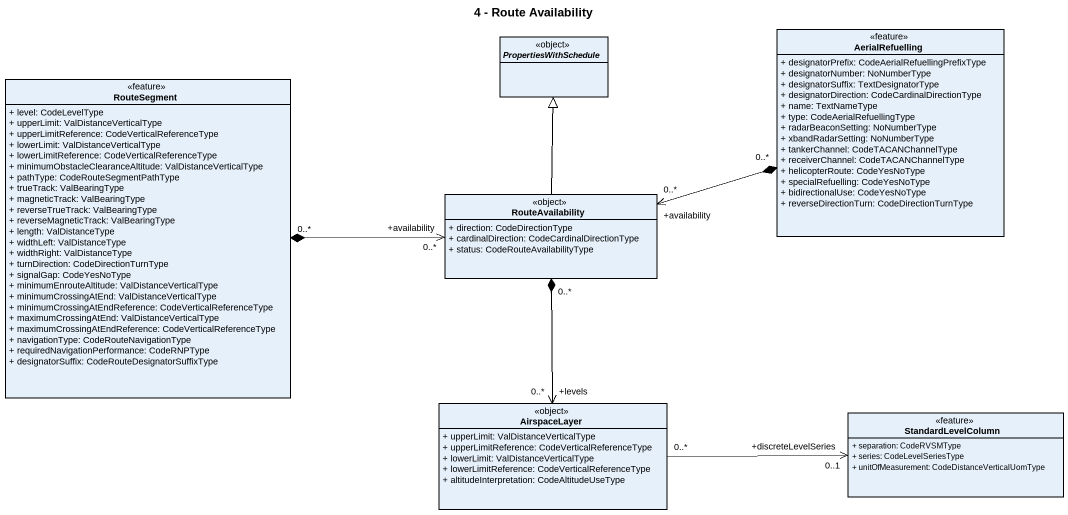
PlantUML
@startuml
title 4 - Route Availability
hide circle
hide empty members
skinparam classAttributeIconSize 0
abstract class PropertiesWithSchedule <<object>>
class AerialRefuelling <<feature>> {
  + designatorPrefix: CodeAerialRefuellingPrefixType
  + designatorNumber: NoNumberType
  + designatorSuffix: TextDesignatorType
  + designatorDirection: CodeCardinalDirectionType
  + name: TextNameType
  + type: CodeAerialRefuellingType
  + radarBeaconSetting: NoNumberType
  + xbandRadarSetting: NoNumberType
  + tankerChannel: CodeTACANChannelType
  + receiverChannel: CodeTACANChannelType
  + helicopterRoute: CodeYesNoType
  + specialRefuelling: CodeYesNoType
  + bidirectionalUse: CodeYesNoType
  + reverseDirectionTurn: CodeDirectionTurnType
}
class RouteSegment <<feature>> {
  + level: CodeLevelType
  + upperLimit: ValDistanceVerticalType
  + upperLimitReference: CodeVerticalReferenceType
  + lowerLimit: ValDistanceVerticalType
  + lowerLimitReference: CodeVerticalReferenceType
  + minimumObstacleClearanceAltitude: ValDistanceVerticalType
  + pathType: CodeRouteSegmentPathType
  + trueTrack: ValBearingType
  + magneticTrack: ValBearingType
  + reverseTrueTrack: ValBearingType
  + reverseMagneticTrack: ValBearingType
  + length: ValDistanceType
  + widthLeft: ValDistanceType
  + widthRight: ValDistanceType
  + turnDirection: CodeDirectionTurnType
  + signalGap: CodeYesNoType
  + minimumEnrouteAltitude: ValDistanceVerticalType
  + minimumCrossingAtEnd: ValDistanceVerticalType
  + minimumCrossingAtEndReference: CodeVerticalReferenceType
  + maximumCrossingAtEnd: ValDistanceVerticalType
  + maximumCrossingAtEndReference: CodeVerticalReferenceType
  + navigationType: CodeRouteNavigationType
  + requiredNavigationPerformance: CodeRNPType
  + designatorSuffix: CodeRouteDesignatorSuffixType
}
class RouteAvailability <<object>> {
  + direction: CodeDirectionType
  + cardinalDirection: CodeCardinalDirectionType
  + status: CodeRouteAvailabilityType
}
class AirspaceLayer <<object>> {
  + upperLimit: ValDistanceVerticalType
  + upperLimitReference: CodeVerticalReferenceType
  + lowerLimit: ValDistanceVerticalType
  + lowerLimitReference: CodeVerticalReferenceType
  + altitudeInterpretation: CodeAltitudeUseType
}
class StandardLevelColumn <<feature>> {
  + separation: CodeRVSMType
  + series: CodeLevelSeriesType
  + unitOfMeasurement: CodeDistanceVerticalUomType
}
AerialRefuelling "0..*" *-left-> "+availability\n0..*" RouteAvailability
RouteSegment "0..*" *-right-> "+availability\n0..*" RouteAvailability
RouteAvailability -up-|> PropertiesWithSchedule
RouteAvailability "0..*" *--> "+levels\n0..*" AirspaceLayer
AirspaceLayer "0..*" -right-> "+discreteLevelSeries\n0..1" StandardLevelColumn
@enduml
